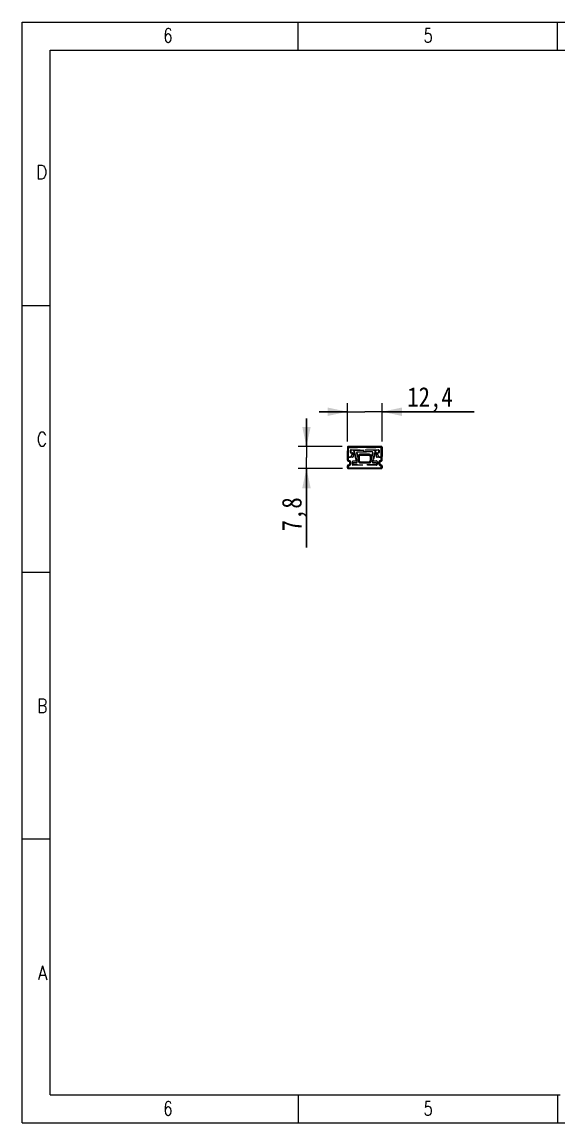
# Model space of a CAD drawing. Extents: x 14 to 580, y 14 to 406.
# Drawn here: x 14 to 205.1, y 14 to 406 of the extents above; entities that cross this region are included whole.
import ezdxf
from ezdxf.enums import TextEntityAlignment as Align

# ---------------------------------------------------------------- set-up
doc = ezdxf.new("R2010")
doc.units = 0
doc.header["$LTSCALE"] = 32.67
doc.linetypes.add('HIDDEN', pattern=[0.2, 0.1, -0.1])
doc.layers.get('0').update_dxf_attribs({"linetype": 'CONTINUOUS'})
for name, color, linetype in [('AP010-BASE2', 7, 'CONTINUOUS'), ('AP010-BASE3', 7, 'CONTINUOUS'), ('AP010-DIFFUSE2', 7, 'CONTINUOUS'), ('AP010-DIFFUSE3', 7, 'CONTINUOUS'), ('AP010-ENDCAP2', 7, 'CONTINUOUS'), ('AP010-ENDCAP3', 7, 'CONTINUOUS'), ('AP0104', 7, 'CONTINUOUS'), ('AP0109', 7, 'CONTINUOUS')]:
    doc.layers.add(name, color=color, linetype=linetype)
doc.styles.get("Standard").update_dxf_attribs({"font": 'SIMHEI.SHX', "width": 0.85})
doc.styles.add('TEXTSTYLE_2', font='TXT.TTF')
doc.dimstyles.get("Standard").update_dxf_attribs({"dimtxt": 2.5, "dimasz": 2.5, "dimexe": 1.25, "dimexo": 0.625, "dimtad": 1, "dimcen": 2.5, "dimazin": 3, "dimtfac": 1, "dimtmove": 0, "dimatfit": 3})

# ---------------------------------------------------------------- blocks, each defined once
blk = doc.blocks.new('_FILLED')
at = {"color": 0, "linetype": 'BYBLOCK'}
blk.add_solid([(0, 0), (-1, 0.214), (-1, -0.214)], dxfattribs=at)
blk = doc.blocks.new('*D0')
at = {"layer": 'AP0104', "color": 3}
for p, q in [((115.25, 254.82), (115.25, 264.82)), ((115.25, 264.82), (115.25, 250.92)), ((128, 254.82), (112.25, 254.82)), ((115.25, 218.93), (115.25, 250.92)), ((128.1, 247.02), (112.25, 247.02)), ((115.25, 247.02), (115.25, 218.93))]:
    blk.add_line(p, q, dxfattribs=at)
at = {"layer": 'AP0104', "color": 3, "xscale": 7, "yscale": 7, "zscale": 7}
for p, rotation in [((115.25, 254.82), 270), ((115.25, 247.02), 90)]:
    blk.add_blockref('_FILLED', p, dxfattribs=dict(at, rotation=rotation))
at = {"layer": 'AP0104', "color": 3, "width": 0.85}
blk.add_text('7,8', height=7, rotation=90, dxfattribs=at).set_placement((113.5, 236.78), align=Align.RIGHT)
blk = doc.blocks.new('*D1')
at = {"layer": 'AP0104', "color": 3}
for p, q in [((129.8, 267.24), (119.8, 267.24)), ((119.8, 267.24), (136, 267.24)), ((129.8, 256.62), (129.8, 270.24)), ((174.93, 267.24), (136, 267.24)), ((142.2, 256.62), (142.2, 270.24)), ((142.2, 267.24), (174.93, 267.24))]:
    blk.add_line(p, q, dxfattribs=at)
at = {"layer": 'AP0104', "color": 3, "xscale": 7, "yscale": 7, "zscale": 7}
blk.add_blockref('_FILLED', (129.8, 267.24), dxfattribs=at)
at = {"layer": 'AP0104', "color": 3, "xscale": 7, "yscale": 7, "zscale": 7, "rotation": 180}
blk.add_blockref('_FILLED', (142.2, 267.24), dxfattribs=at)
at = {"layer": 'AP0104', "color": 3, "width": 0.85}
blk.add_text('12,4', height=7, dxfattribs=at).set_placement((151.13, 268.99))

msp = doc.modelspace()

# ---------------------------------------------------------------- linework, layer by layer
at = {"layer": 'AP010-BASE2', "color": 7}
for centre, start, end in [((130.444, 249.346), 0, 70), ((130.444, 248.595), 290, 360), ((141.555, 249.346), 110, 180), ((141.555, 248.595), 180, 250)]:
    msp.add_arc(centre, 0.2, start, end, dxfattribs=at)
at = {"layer": 'AP010-BASE3', "color": 8, "linetype": 'HIDDEN'}
for p, q in [((131.638, 251.007), (130.199, 251.007)), ((131.009, 253.412), (131.009, 252.841)), ((131.885, 253.612), (131.209, 253.612)), ((131.209, 252.641), (131.638, 252.641)), ((131.838, 252.441), (131.838, 251.207)), ((132.992, 250.147), (132.078, 253.465)), ((139.921, 253.465), (139.007, 250.147)), ((140.79, 253.612), (140.114, 253.612)), ((140.161, 251.207), (140.161, 252.441)), ((140.361, 252.641), (140.79, 252.641)), ((141.799, 251.007), (140.361, 251.007)), ((140.99, 252.841), (140.99, 253.412)), ((129.999, 250.807), (129.999, 249.861)), ((129.999, 248.081), (129.999, 247.221)), ((130.131, 249.673), (130.512, 249.534)), ((130.512, 248.407), (130.131, 248.269)), ((130.199, 247.021), (141.799, 247.021)), ((130.644, 249.346), (130.644, 248.595)), ((131.599, 248.421), (131.599, 249.521)), ((131.799, 249.721), (132.799, 249.721)), ((140.199, 248.221), (131.799, 248.221)), ((132.999, 249.921), (132.999, 250.094)), ((138.999, 250.094), (138.999, 249.921)), ((139.199, 249.721), (140.199, 249.721)), ((140.399, 249.521), (140.399, 248.421)), ((141.355, 248.595), (141.355, 249.346)), ((141.487, 249.534), (141.868, 249.673)), ((141.868, 248.269), (141.487, 248.407)), ((141.999, 249.861), (141.999, 250.807)), ((141.999, 247.221), (141.999, 248.081))]:
    msp.add_line(p, q, dxfattribs=at)
for centre, start, end in [((130.199, 250.807), 90, 180), ((131.209, 253.412), 90, 180), ((131.209, 252.841), 180, 270), ((131.638, 252.441), 0, 90), ((131.638, 251.207), 270, 360), ((131.885, 253.412), 15.40206, 90), ((140.114, 253.412), 90, 164.59794), ((140.361, 252.441), 90, 180), ((140.361, 251.207), 180, 270), ((140.79, 253.412), 0, 90), ((140.79, 252.841), 270, 360), ((141.799, 250.807), 0, 90), ((130.199, 249.861), 180, 250), ((130.199, 248.081), 110, 180), ((130.199, 247.221), 180, 270), ((131.799, 249.521), 90, 180), ((131.799, 248.421), 180, 270), ((132.799, 249.921), 270, 360), ((132.799, 250.094), 0, 15.40206), ((139.199, 250.094), 164.59794, 180), ((139.199, 249.921), 180, 270), ((140.199, 249.521), 0, 90), ((140.199, 248.421), 270, 360), ((141.799, 247.221), 270, 360), ((141.799, 249.861), 290, 360), ((141.799, 248.081), 0, 70)]:
    msp.add_arc(centre, 0.2, start, end, dxfattribs=at)
at = {"layer": 'AP010-DIFFUSE2', "color": 7}
for centre, start, end in [((129.999, 254.621), 90, 117.0207), ((141.999, 254.621), 62.97695, 90), ((129.999, 254.621), 152.97695, 180), ((129.999, 254.621), 124.9416, 145.05551), ((141.999, 254.621), 34.9416, 55.05551), ((141.999, 254.621), 0, 27.0207)]:
    msp.add_arc(centre, 0.2, start, end, dxfattribs=at)
at = {"layer": 'AP010-DIFFUSE3', "color": 8, "linetype": 'HIDDEN'}
for p, q in [((141.999, 254.821), (129.999, 254.821)), ((129.799, 254.621), (129.799, 251.307)), ((129.999, 251.107), (130.852, 251.107)), ((130.909, 252.741), (130.909, 253.512)), ((131.029, 251.213), (131.581, 252.247)), ((131.109, 253.712), (140.89, 253.712)), ((131.404, 252.541), (131.109, 252.541)), ((140.418, 252.247), (140.97, 251.213)), ((140.89, 252.541), (140.595, 252.541)), ((141.09, 253.512), (141.09, 252.741)), ((141.147, 251.107), (141.999, 251.107)), ((142.199, 251.307), (142.199, 254.621))]:
    msp.add_line(p, q, dxfattribs=at)
for centre, start, end in [((129.999, 251.307), 180, 270), ((129.999, 254.621), 145.05551, 152.97695), ((129.999, 254.621), 117.0207, 124.9416), ((130.852, 251.307), 270, 331.88873), ((131.109, 253.512), 90, 180), ((131.109, 252.741), 180, 270), ((131.404, 252.341), 331.88873, 90), ((140.595, 252.341), 90, 208.11127), ((140.89, 253.512), 0, 90), ((140.89, 252.741), 270, 360), ((141.147, 251.307), 208.11127, 270), ((141.999, 251.307), 270, 360), ((141.999, 254.621), 55.05551, 62.97695), ((141.999, 254.621), 27.0207, 34.9416)]:
    msp.add_arc(centre, 0.2, start, end, dxfattribs=at)
at = {"layer": 'AP010-ENDCAP2', "color": 7}
for p, q in [((130.099, 254.521), (129.999, 254.821)), ((141.999, 254.821), (129.999, 254.821)), ((141.999, 254.821), (141.899, 254.521)), ((129.799, 254.621), (129.799, 250.004)), ((129.799, 254.621), (130.099, 254.521)), ((130.099, 254.521), (130.099, 250.004)), ((141.899, 254.521), (130.099, 254.521)), ((133.699, 251.321), (133.699, 249.821)), ((133.999, 251.321), (133.699, 251.321)), ((133.999, 251.321), (133.999, 249.821)), ((134.499, 251.821), (134.499, 252.121)), ((137.499, 252.121), (134.499, 252.121)), ((137.499, 251.821), (134.499, 251.821)), ((137.499, 251.821), (137.499, 252.121)), ((137.999, 251.321), (138.299, 251.321)), ((137.999, 249.821), (137.999, 251.321)), ((138.299, 249.821), (138.299, 251.321)), ((141.899, 254.521), (142.199, 254.621)), ((141.899, 250.004), (141.899, 254.521)), ((142.199, 250.004), (142.199, 254.621)), ((130.099, 250.004), (129.799, 250.004)), ((129.799, 247.938), (129.799, 247.321)), ((130.099, 247.938), (129.799, 247.938)), ((129.799, 247.321), (142.199, 247.321)), ((130.099, 250.004), (129.997, 249.722)), ((129.997, 249.722), (130.512, 249.534)), ((130.512, 248.407), (129.997, 248.22)), ((130.099, 247.938), (129.997, 248.22)), ((130.099, 250.004), (130.615, 249.816)), ((130.615, 248.125), (130.099, 247.938)), ((130.099, 247.938), (130.099, 247.021)), ((130.099, 247.021), (141.899, 247.021)), ((130.615, 249.816), (130.512, 249.534)), ((130.615, 248.125), (130.512, 248.407)), ((130.644, 249.346), (130.644, 248.595)), ((130.944, 249.346), (130.644, 249.346)), ((130.944, 248.595), (130.644, 248.595)), ((130.944, 249.346), (130.944, 248.595)), ((133.999, 249.821), (133.699, 249.821)), ((134.499, 249.321), (134.499, 249.021)), ((134.499, 249.321), (137.499, 249.321)), ((134.499, 249.021), (137.499, 249.021)), ((137.499, 249.321), (137.499, 249.021)), ((137.999, 249.821), (138.299, 249.821)), ((141.055, 249.346), (141.355, 249.346)), ((141.055, 248.595), (141.055, 249.346)), ((141.055, 248.595), (141.355, 248.595)), ((141.355, 248.595), (141.355, 249.346)), ((141.384, 249.816), (141.899, 250.004)), ((141.384, 249.816), (141.487, 249.534)), ((141.384, 248.125), (141.487, 248.407)), ((141.899, 247.938), (141.384, 248.125)), ((141.487, 249.534), (142.002, 249.722)), ((142.002, 248.22), (141.487, 248.407)), ((141.899, 250.004), (142.199, 250.004)), ((141.899, 250.004), (142.002, 249.722)), ((141.899, 247.938), (142.002, 248.22)), ((141.899, 247.938), (142.199, 247.938)), ((141.899, 247.021), (141.899, 247.938)), ((142.199, 247.321), (142.199, 247.938))]:
    msp.add_line(p, q, dxfattribs=at)
for centre, radius, start, end in [((129.999, 254.621), 0.2, 90, 180), ((141.999, 254.621), 0.2, 0, 90), ((134.499, 251.321), 0.8, 90, 180), ((134.499, 251.321), 0.5, 90, 180), ((134.499, 251.321), 0.5, 159.39563, 180), ((134.499, 251.321), 0.5, 136.82201, 156.43551), ((134.499, 251.321), 0.5, 113.56449, 133.17799), ((134.499, 251.321), 0.5, 90, 110.60437), ((137.499, 251.321), 0.8, 0, 90), ((137.499, 251.321), 0.5, 69.39563, 90), ((137.499, 251.321), 0.5, 0, 90), ((137.499, 251.321), 0.5, 46.82201, 66.43551), ((137.499, 251.321), 0.5, 23.56449, 43.17799), ((137.499, 251.321), 0.5, 0, 20.60437), ((130.099, 250.004), 0.3, 180, 250), ((130.099, 247.938), 0.3, 110, 180), ((130.099, 247.321), 0.3, 180, 270), ((130.444, 249.346), 0.2, 0, 70), ((130.444, 248.595), 0.2, 290, 360), ((130.444, 249.346), 0.5, 0, 70), ((130.444, 248.595), 0.5, 290, 360), ((134.499, 249.821), 0.8, 180, 270), ((134.499, 249.821), 0.5, 180, 200.60437), ((134.499, 249.821), 0.5, 180, 270), ((134.499, 249.821), 0.5, 203.56449, 223.17799), ((134.499, 249.821), 0.5, 226.82201, 246.43551), ((134.499, 249.821), 0.5, 249.39563, 270), ((137.499, 249.821), 0.8, 270, 360), ((137.499, 249.821), 0.5, 270, 360), ((137.499, 249.821), 0.5, 270, 290.60437), ((137.499, 249.821), 0.5, 293.56449, 313.17799), ((137.499, 249.821), 0.5, 316.82201, 336.43551), ((137.499, 249.821), 0.5, 339.39563, 360), ((141.555, 249.346), 0.5, 110, 180), ((141.555, 248.595), 0.5, 180, 250), ((141.555, 249.346), 0.2, 110, 180), ((141.555, 248.595), 0.2, 180, 250), ((141.899, 247.321), 0.3, 270, 360), ((141.899, 250.004), 0.3, 290, 360), ((141.899, 247.938), 0.3, 0, 70)]:
    msp.add_arc(centre, radius, start, end, dxfattribs=at)
at = {"layer": 'AP010-ENDCAP3', "color": 8, "linetype": 'HIDDEN'}
for p, q in [((129.999, 254.821), (130.099, 254.521)), ((141.999, 254.821), (129.999, 254.821)), ((141.899, 254.521), (141.999, 254.821)), ((129.799, 250.004), (129.799, 254.621)), ((130.099, 254.521), (129.799, 254.621)), ((130.099, 250.004), (130.099, 254.521)), ((130.099, 254.521), (141.899, 254.521)), ((132.235, 253.233), (133.291, 249.4)), ((133.302, 249.4), (132.246, 253.233)), ((139.464, 253.612), (132.525, 253.612)), ((132.535, 253.612), (139.474, 253.612)), ((134.081, 249.168), (133.12, 252.659)), ((133.13, 252.659), (134.092, 249.168)), ((133.312, 252.912), (138.676, 252.912)), ((138.687, 252.912), (133.323, 252.912)), ((133.699, 249.821), (133.699, 251.321)), ((133.999, 251.321), (133.699, 251.321)), ((133.999, 249.821), (133.999, 251.321)), ((134.499, 251.821), (134.499, 252.121)), ((134.499, 252.121), (137.499, 252.121)), ((134.499, 251.821), (137.499, 251.821)), ((137.499, 251.821), (137.499, 252.121)), ((138.869, 252.659), (137.907, 249.168)), ((137.917, 249.168), (138.879, 252.659)), ((137.999, 251.321), (138.299, 251.321)), ((137.999, 251.321), (137.999, 249.821)), ((138.299, 251.321), (138.299, 249.821)), ((138.697, 249.4), (139.753, 253.233)), ((139.763, 253.233), (138.708, 249.4)), ((142.199, 254.621), (141.899, 254.521)), ((141.899, 254.521), (141.899, 250.004)), ((142.199, 254.621), (142.199, 250.004)), ((130.099, 250.004), (129.799, 250.004)), ((129.799, 247.321), (129.799, 247.938)), ((130.099, 247.938), (129.799, 247.938)), ((129.799, 247.321), (142.199, 247.321)), ((130.099, 250.004), (129.997, 249.722)), ((130.512, 249.534), (129.997, 249.722)), ((129.997, 248.22), (130.512, 248.407)), ((130.099, 247.938), (129.997, 248.22)), ((130.615, 249.816), (130.099, 250.004)), ((130.099, 247.938), (130.615, 248.125)), ((130.099, 247.021), (130.099, 247.938)), ((141.899, 247.021), (130.099, 247.021)), ((130.615, 249.816), (130.512, 249.534)), ((130.615, 248.125), (130.512, 248.407)), ((130.644, 248.595), (130.644, 249.346)), ((130.944, 249.346), (130.644, 249.346)), ((130.944, 248.595), (130.644, 248.595)), ((130.944, 248.595), (130.944, 249.346)), ((131.699, 248.721), (131.699, 248.621)), ((131.699, 248.621), (131.699, 248.721)), ((133.002, 249.021), (131.999, 249.021)), ((131.999, 249.021), (133.012, 249.021)), ((139.999, 248.321), (131.999, 248.321)), ((131.999, 248.321), (139.999, 248.321)), ((133.999, 249.821), (133.699, 249.821)), ((134.499, 249.021), (134.274, 249.021)), ((134.285, 249.021), (137.725, 249.021)), ((134.499, 249.321), (134.499, 249.021)), ((137.499, 249.321), (134.499, 249.321)), ((137.499, 249.321), (137.499, 249.021)), ((137.714, 249.021), (137.499, 249.021)), ((137.999, 249.821), (138.299, 249.821)), ((139.999, 249.021), (138.987, 249.021)), ((138.997, 249.021), (139.999, 249.021)), ((140.299, 248.721), (140.299, 248.621)), ((140.299, 248.621), (140.299, 248.721)), ((141.055, 249.346), (141.355, 249.346)), ((141.055, 249.346), (141.055, 248.595)), ((141.055, 248.595), (141.355, 248.595)), ((141.355, 249.346), (141.355, 248.595)), ((141.899, 250.004), (141.384, 249.816)), ((141.384, 249.816), (141.487, 249.534)), ((141.384, 248.125), (141.487, 248.407)), ((141.384, 248.125), (141.899, 247.938)), ((142.002, 249.722), (141.487, 249.534)), ((141.487, 248.407), (142.002, 248.22)), ((141.899, 250.004), (142.199, 250.004)), ((141.899, 250.004), (142.002, 249.722)), ((141.899, 247.938), (142.002, 248.22)), ((141.899, 247.938), (142.199, 247.938)), ((141.899, 247.938), (141.899, 247.021)), ((142.199, 247.938), (142.199, 247.321))]:
    msp.add_line(p, q, dxfattribs=at)
for centre, radius, start, end in [((129.999, 254.621), 0.2, 90, 180), ((141.999, 254.621), 0.2, 0, 90), ((132.525, 253.312), 0.3, 90, 195.40206), ((132.535, 253.312), 0.3, 90, 195.40206), ((133.312, 252.712), 0.2, 90, 195.40206), ((133.323, 252.712), 0.2, 90, 195.40206), ((134.499, 251.321), 0.8, 90, 180), ((134.499, 251.321), 0.5, 133.17799, 180), ((134.499, 251.321), 0.5, 110.60437, 113.56449), ((137.499, 251.321), 0.8, 0, 90), ((137.499, 251.321), 0.5, 43.17799, 90), ((137.499, 251.321), 0.5, 20.60437, 23.56449), ((138.676, 252.712), 0.2, 344.59794, 90), ((138.687, 252.712), 0.2, 344.59794, 90), ((139.464, 253.312), 0.3, 344.59794, 90), ((139.474, 253.312), 0.3, 344.59794, 90), ((130.099, 250.004), 0.3, 180, 250), ((130.099, 247.938), 0.3, 110, 180), ((130.099, 247.321), 0.3, 180, 270), ((130.444, 249.346), 0.2, 0, 70), ((130.444, 248.595), 0.2, 290, 360), ((130.444, 249.346), 0.5, 0, 70), ((130.444, 248.595), 0.5, 290, 360), ((131.999, 248.721), 0.3, 90, 180), ((131.999, 248.721), 0.3, 90, 180), ((131.999, 248.621), 0.3, 180, 270), ((131.999, 248.621), 0.3, 180, 270), ((133.002, 249.321), 0.3, 270, 15.40206), ((133.012, 249.321), 0.3, 270, 15.40206), ((134.499, 249.821), 0.8, 180, 270), ((134.499, 249.821), 0.5, 200.60437, 203.56449), ((134.274, 249.221), 0.2, 195.40206, 270), ((134.285, 249.221), 0.2, 195.40206, 270), ((134.499, 249.821), 0.5, 223.17799, 270), ((137.499, 249.821), 0.8, 270, 360), ((137.499, 249.821), 0.5, 290.60437, 293.56449), ((137.714, 249.221), 0.2, 270, 344.59794), ((137.725, 249.221), 0.2, 270, 344.59794), ((137.499, 249.821), 0.5, 313.17799, 360), ((138.987, 249.321), 0.3, 164.59794, 270), ((138.997, 249.321), 0.3, 164.59794, 270), ((139.999, 248.721), 0.3, 0, 90), ((139.999, 248.721), 0.3, 0, 90), ((139.999, 248.621), 0.3, 270, 360), ((139.999, 248.621), 0.3, 270, 360), ((141.555, 249.346), 0.5, 110, 180), ((141.555, 248.595), 0.5, 180, 250), ((141.555, 249.346), 0.2, 110, 180), ((141.555, 248.595), 0.2, 180, 250), ((141.899, 247.321), 0.3, 270, 360), ((141.899, 250.004), 0.3, 290, 360), ((141.899, 247.938), 0.3, 0, 70)]:
    msp.add_arc(centre, radius, start, end, dxfattribs=at)
at = {"layer": 'AP0109', "color": 7}
for p, q in [((14, 14), (14, 406)), ((14, 406), (580, 406)), ((112.333, 396), (112.333, 406)), ((204.667, 396), (204.667, 406)), ((24, 24), (24, 396)), ((24, 396), (570, 396)), ((24, 305), (14, 305)), ((24, 210), (14, 210)), ((24, 115), (14, 115)), ((24, 24), (205.6, 24)), ((112.333, 24), (112.333, 14)), ((204.667, 24), (204.667, 14)), ((14, 14), (580, 14))]:
    msp.add_line(p, q, dxfattribs=at)

# ---------------------------------------------------------------- texts
at = {"layer": 'AP0109', "color": 7, "style": 'TEXTSTYLE_2'}
for s, width, p in [('6', 0.785714, (67.634, 398.659)), ('D', 0.904762, (23, 350)), ('C', 0.833333, (23, 255)), ('B', 0.785714, (23, 160)), ('A', 0.857143, (23, 65)), ('6', 0.785714, (67.634, 16.659))]:
    msp.add_text(s, height=5, dxfattribs=dict(at, width=width)).set_placement(p, align=Align.RIGHT)
at = {"layer": 'AP0109', "color": 7, "style": 'TEXTSTYLE_2', "width": 0.714286}
for p in [(157.033, 398.659), (157.033, 16.659)]:
    msp.add_text('5', height=5, dxfattribs=at).set_placement(p)

# ---------------------------------------------------------------- dimensions: what is measured, and where the dimension line sits
at = {"layer": 'AP0104', "color": 3}
dim = msp.add_linear_dim(base=(142.199, 267.238), p1=(129.799, 256.621), p2=(142.199, 256.621), dimstyle='Standard', dxfattribs=at)
dim.commit()
dim.dimension.update_dxf_attribs({"geometry": '*D1', "text_midpoint": (163.034, 272.488), "dimtype": 128})
dim = msp.add_linear_dim(base=(115.251, 247.021), p1=(127.999, 254.821), p2=(128.099, 247.021), angle=270, dimstyle='Standard', dxfattribs=at)
dim.commit()
dim.dimension.update_dxf_attribs({"geometry": '*D0', "text_midpoint": (117.999, 211.893), "dimtype": 128})

doc.saveas('drawing.dxf')
